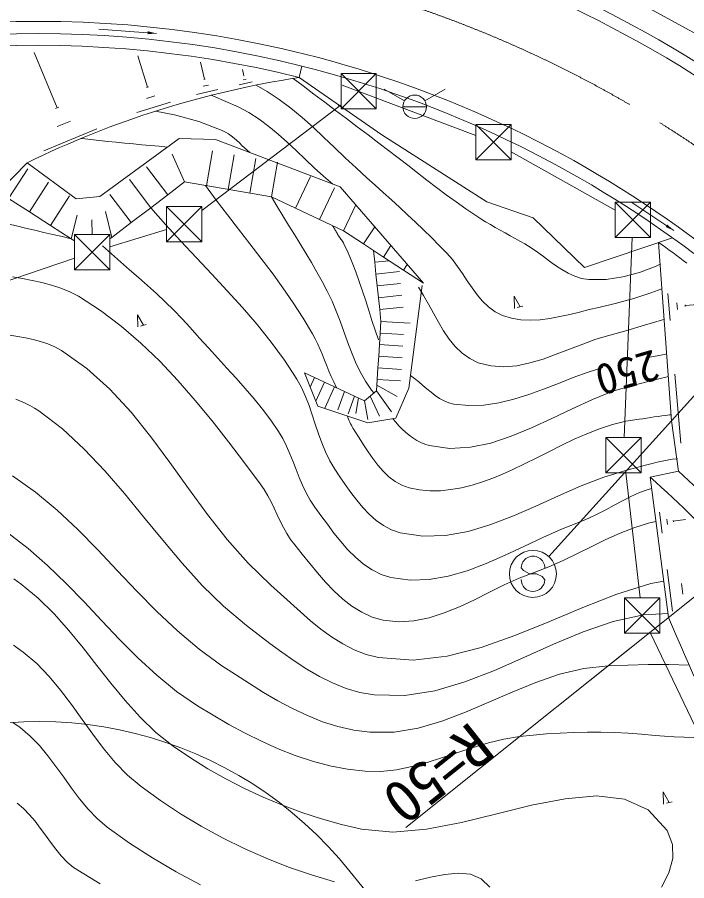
# Model space of a CAD drawing. Units: millimetres, scale not verified. Extents: x 40000 to 680000, y 20000 to 380000.
# Drawn here: x 401618 to 430093, y 278011 to 314723 of the extents above; entities that cross this region are included whole.
import ezdxf
from ezdxf.enums import TextEntityAlignment as Align

# ---------------------------------------------------------------- set-up
doc = ezdxf.new("R2010")
doc.units = ezdxf.units.MM
doc.header["$LTSCALE"] = 1000
doc.linetypes.add('CHAIN', pattern=[18.5, 12, -1.5, 3.5, -1.5])
for name, color, linetype, lineweight in [('M-BGD', 7, 'Continuous', 13), ('M-BMK', 2, 'CHAIN', 13), ('M-BMK-ROW', 30, 'Continuous', 13), ('M-STR-HTXT', 7, 'Continuous', 13), ('M-STR-STRC', 7, 'Continuous', 13)]:
    doc.layers.add(name, color=color, linetype=linetype, lineweight=lineweight)
doc.styles.add('ＭＳ ゴシック', font='')
doc.styles.get('ＭＳ ゴシック').set_extended_font_data('MS Gothic')

# ---------------------------------------------------------------- blocks, each defined once
blk = doc.blocks.new('filled_arrow')
at = {"color": 0, "linetype": 'Continuous', "lineweight": -2}
blk.add_solid([(7.5, 1.25), (0, 0), (7.5, -1.25)], dxfattribs=at)

msp = doc.modelspace()

# ---------------------------------------------------------------- linework, layer by layer
at = {"layer": 'M-BGD'}
for p, q in [((465033, 317709), (418141, 280277)), ((426425, 316239), (430849, 313827)), ((407538, 314037), (405090, 314221)), ((403315, 310867), (402334, 313229)), ((407154, 311755), (406745, 313081)), ((409579, 312088), (409416, 312817)), ((411256, 312239), (411197, 312503)), ((413607, 312163), (413728, 312648)), ((409551, 312081), (409607, 312094)), ((411224, 312059), (411361, 312089)), ((411239, 312235), (411273, 312243)), ((417125, 309728), (413607, 312163)), ((407109, 311741), (407199, 311769)), ((409527, 311791), (409753, 311841)), ((411055, 311848), (411604, 311971)), ((407108, 311270), (407466, 311380)), ((409248, 311443), (410154, 311646)), ((418091, 311168), (417225, 311668)), ((418957, 311168), (419823, 311668)), ((406703, 310674), (408137, 311116)), ((403244, 310838), (403385, 310896)), ((418024, 310918), (419024, 310918)), ((403314, 310074), (403877, 310308)), ((402749, 309047), (405003, 309983)), ((417125, 309728), (421585, 306877)), ((408737, 307723), (408212, 308905)), ((409661, 307563), (409916, 309041)), ((410584, 307403), (410840, 308881)), ((400822, 307297), (402039, 308535)), ((411508, 307244), (411764, 308722)), ((412432, 307084), (412688, 308562)), ((401248, 307023), (402061, 308284)), ((408017, 307175), (407108, 308368)), ((402138, 306450), (402950, 307710)), ((407298, 306627), (406390, 307821)), ((408017, 307175), (408737, 307723)), ((408737, 307723), (412432, 307084)), ((413452, 306602), (414092, 307959)), ((414472, 306121), (415112, 307478)), ((401248, 307023), (402138, 306450)), ((403027, 305876), (403840, 307137)), ((406467, 305995), (405559, 307188)), ((407298, 306627), (408017, 307175)), ((412432, 307084), (413452, 306602)), ((406467, 305995), (407298, 306627)), ((413452, 306602), (414472, 306121)), ((415492, 305640), (416013, 306745)), ((421585, 306877), (423560, 306190)), ((429546, 305651), (427754, 306846)), ((402138, 306450), (403027, 305876)), ((403917, 305303), (404166, 306308)), ((405637, 305362), (405370, 306470)), ((423560, 306190), (425741, 304078)), ((403027, 305876), (403917, 305303)), ((404800, 305480), (404794, 306109)), ((405637, 305362), (406467, 305995)), ((414472, 306121), (415492, 305640)), ((416344, 305084), (416821, 305815)), ((415494, 305649), (415492, 305640)), ((415492, 305640), (416344, 305084)), ((416344, 305084), (417197, 304529)), ((425741, 304078), (429486, 305348)), ((429444, 297571), (428898, 305149)), ((416821, 304305), (416768, 304808)), ((417197, 304529), (417514, 305016)), ((416821, 304305), (417440, 304370)), ((417197, 304529), (418049, 303973)), ((416874, 303802), (416821, 304305)), ((418049, 303973), (418208, 304217)), ((416874, 303802), (417869, 303907)), ((416927, 303299), (416874, 303802)), ((418049, 303973), (418902, 303417)), ((416927, 303299), (417922, 303404)), ((416980, 302796), (416927, 303299)), ((416980, 302796), (417975, 302901)), ((429289, 302978), (429389, 301836)), ((417034, 302293), (416980, 302796)), ((422767, 302344), (422755, 302860)), ((422755, 302860), (423008, 302411)), ((429669, 302580), (429694, 302294)), ((430024, 302467), (431823, 302624)), ((417034, 302293), (418028, 302398)), ((417087, 301790), (417034, 302293)), ((422887, 302378), (423128, 302444)), ((430021, 302503), (430027, 302431)), ((406744, 301563), (406732, 302078)), ((406732, 302078), (406985, 301629)), ((417087, 301790), (417054, 301297)), ((417087, 301790), (418326, 301711)), ((406864, 301596), (407105, 301662)), ((417054, 301297), (417022, 300804)), ((417054, 301297), (418052, 301232)), ((417022, 300804), (416990, 300311)), ((417022, 300804), (418020, 300739)), ((416990, 300311), (416958, 299819)), ((416990, 300311), (417988, 300246)), ((414266, 299408), (413841, 299606)), ((416958, 299819), (416926, 299326)), ((416958, 299819), (417956, 299753)), ((414266, 299408), (414077, 299003)), ((414691, 299209), (414266, 299408)), ((414691, 299209), (414314, 298401)), ((415117, 299010), (414691, 299209)), ((416926, 299326), (416893, 298833)), ((416926, 299326), (417924, 299260)), ((429589, 299545), (429845, 296619)), ((415117, 299010), (414694, 298104)), ((415542, 298811), (415117, 299010)), ((416909, 299078), (417782, 298600)), ((441587, 298993), (425957, 286516)), ((415542, 298811), (415247, 298032)), ((415968, 298613), (415542, 298811)), ((415968, 298613), (415694, 297858)), ((416393, 298414), (415968, 298613)), ((416131, 298536), (416017, 297876)), ((416893, 298833), (416393, 298414)), ((417031, 297759), (416629, 298611)), ((416893, 298833), (417536, 297946)), ((416393, 298414), (416529, 297623)), ((429749, 295425), (429444, 297571)), ((428540, 295166), (429749, 295425)), ((429322, 289202), (428540, 295166)), ((429053, 292795), (428937, 293675)), ((429273, 293160), (429245, 293379)), ((429527, 293277), (429519, 293332)), ((429523, 293304), (430035, 293371)), ((429489, 289466), (429256, 291242)), ((429934, 290201), (429876, 290645)), ((429108, 281269), (429096, 281784)), ((429096, 281784), (429349, 281335)), ((429229, 281302), (429470, 281368))]:
    msp.add_line(p, q, dxfattribs=at)
for points in [[(413352, 312123), (413778, 311803), (414238, 311456), (414699, 311109), (415159, 310762), (415620, 310415), (416080, 310068), (416541, 309722), (417002, 309375), (417413, 309064), (417821, 308749), (418228, 308432), (418635, 308115), (419043, 307800), (419452, 307486), (419864, 307177), (420280, 306873), (420701, 306576), (421128, 306288), (421330, 306158), (421535, 306031), (421741, 305908), (421950, 305788), (422159, 305670), (422369, 305553), (422580, 305436), (422791, 305320), (423001, 305204), (423211, 305086), (423478, 304921), (423740, 304740), (423999, 304549), (424258, 304356), (424518, 304168), (424783, 303993), (425053, 303838), (425332, 303712), (425622, 303620), (425925, 303572), (426660, 303573), (427381, 303682), (428090, 303878), (428789, 304144), (428965, 304224)], [(429040, 303175), (428566, 303007), (427836, 302771), (427099, 302562), (426352, 302384), (425946, 302292), (425533, 302191), (425115, 302089), (424695, 301995), (424276, 301917), (423858, 301863), (423444, 301841), (423037, 301858), (422638, 301924), (422250, 302046), (421939, 302204), (421662, 302408), (421412, 302650), (421182, 302922), (420967, 303215), (420760, 303520), (420555, 303829), (420346, 304133), (420126, 304423), (419889, 304691), (419562, 305024), (419230, 305354), (418896, 305681), (418558, 306005), (418218, 306325), (417876, 306644), (417531, 306960), (417184, 307274), (416836, 307587), (416487, 307898), (416026, 308317), (415571, 308748), (415118, 309183), (414663, 309617), (414204, 310044), (413737, 310459), (413257, 310856), (412761, 311229), (412246, 311572), (411779, 311840)], [(409862, 311405), (409959, 311372), (411019, 310917), (411474, 310673), (411907, 310393), (412321, 310084), (412721, 309752), (413110, 309404), (413492, 309045), (413872, 308682), (414253, 308322), (414640, 307969), (415036, 307631)], [(411516, 308970), (411400, 309067), (411287, 309169), (411175, 309274), (411064, 309379), (410952, 309483), (410838, 309583), (410721, 309678), (410599, 309765), (410471, 309843), (410337, 309910), (409334, 310286), (408306, 310570), (407498, 310730)], [(402039, 308535), (404121, 307009), (405137, 307096), (408505, 309562), (410056, 309526), (415347, 307513), (418902, 303417)], [(404327, 309569), (404375, 309563), (404739, 309520), (405102, 309480), (405466, 309443), (405830, 309407), (406194, 309373), (406559, 309339), (406923, 309306), (407287, 309273), (407651, 309239), (408015, 309204)], [(409623, 307571), (410085, 306945), (410556, 306325), (411032, 305708), (411510, 305093), (411985, 304475), (412454, 303854), (412911, 303225), (413354, 302586), (413777, 301936), (414178, 301270), (414296, 301052), (414404, 300828), (414505, 300601), (414600, 300371), (414692, 300140), (414783, 299908), (414876, 299677), (414973, 299448), (415076, 299222), (415187, 298999), (415189, 298997), (415190, 298994), (415192, 298991), (415193, 298988), (415195, 298985), (415196, 298982), (415198, 298979), (415199, 298976), (415201, 298973), (415202, 298970)], [(412432, 307084), (412671, 306684), (412914, 306285), (413159, 305888), (413404, 305491), (413648, 305094), (413889, 304695), (414127, 304294), (414360, 303891), (414587, 303483), (414805, 303072), (415005, 302656), (415184, 302230), (415349, 301796), (415508, 301359), (415666, 300921), (415831, 300488), (416009, 300063), (416207, 299649), (416430, 299251), (416687, 298871), (416697, 298858), (416707, 298845), (416716, 298832), (416726, 298819), (416736, 298806), (416745, 298793), (416755, 298780), (416764, 298767), (416774, 298754), (416784, 298741)], [(403917, 305303), (403527, 305395), (403138, 305486), (402749, 305577), (402359, 305667), (401970, 305758), (401581, 305849), (401192, 305941), (400803, 306033), (400414, 306126), (400025, 306220), (399555, 306335), (399084, 306452), (398614, 306569), (398247, 306661)], [(407298, 306627), (407929, 305906), (408577, 305198), (409235, 304496), (409894, 303796), (410549, 303093), (411193, 302381), (411817, 301655), (412415, 300910), (412980, 300142), (413505, 299343), (413706, 298981), (413878, 298603), (414028, 298213), (414164, 297816), (414294, 297417), (414426, 297018), (414566, 296624), (414724, 296240), (414907, 295869), (415123, 295516), (415344, 295189), (415571, 294855), (415807, 294521), (416055, 294194), (416315, 293882), (416591, 293593), (416886, 293333), (417200, 293111), (417537, 292933), (417900, 292808), (418867, 292659), (419831, 292688), (420794, 292864), (421756, 293153), (422718, 293523), (423679, 293943), (424641, 294379), (425605, 294800), (426571, 295173), (427540, 295466), (427755, 295522), (427970, 295580), (428185, 295639), (428400, 295698), (428616, 295755), (428832, 295808), (429049, 295856), (429267, 295896), (429486, 295928), (429706, 295949), (429675, 295947)], [(415033, 305856), (415055, 305820), (415077, 305784), (415099, 305748), (415122, 305712), (415144, 305676), (415166, 305640), (415188, 305604), (415209, 305567), (415229, 305530), (415247, 305493), (415270, 305451), (415295, 305410), (415321, 305370), (415349, 305331), (415378, 305293), (415407, 305254), (415435, 305215), (415462, 305176), (415487, 305135), (415510, 305094), (415695, 304702), (415864, 304303), (416020, 303899), (416166, 303491), (416304, 303079), (416437, 302666), (416569, 302251), (416701, 301837), (416838, 301424), (416980, 301015)], [(428602, 294693), (428450, 294651), (428081, 294513), (427718, 294348), (427359, 294166), (427003, 293973), (426647, 293779), (426288, 293592), (425925, 293421), (425554, 293272), (424763, 292961), (423968, 292604), (423170, 292226), (422369, 291848), (421565, 291496), (420759, 291190), (419950, 290955), (419139, 290813), (418325, 290788), (417510, 290902), (417095, 291036), (416707, 291229), (416344, 291474), (416003, 291762), (415682, 292084), (415377, 292431), (415087, 292795), (414808, 293167), (414537, 293538), (414273, 293901), (414076, 294196), (413904, 294507), (413751, 294828), (413611, 295158), (413479, 295493), (413349, 295828), (413215, 296162), (413071, 296489), (412911, 296808), (412729, 297114), (412402, 297592), (412055, 298055), (411692, 298505), (411316, 298946), (410930, 299380), (410538, 299809), (410143, 300235), (409749, 300662), (409358, 301092), (408974, 301527), (408633, 301905), (408279, 302271), (407913, 302627), (407540, 302974), (407160, 303315), (406776, 303653), (406390, 303989), (406006, 304325), (405624, 304665), (405248, 305010)], [(428787, 293282), (428505, 293225), (427881, 293033), (427265, 292793), (426656, 292519), (426050, 292224), (425445, 291922), (424838, 291629), (424227, 291357), (423607, 291120), (422970, 290874), (422334, 290586), (421697, 290275), (421060, 289961), (420421, 289663), (419780, 289400), (419136, 289192), (418488, 289057), (417835, 289016), (417177, 289087), (416709, 289222), (416269, 289423), (415854, 289682), (415461, 289989), (415089, 290334), (414733, 290706), (414392, 291098), (414061, 291498), (413740, 291897), (413424, 292286), (413245, 292524), (413084, 292774), (412939, 293035), (412803, 293302), (412673, 293574), (412545, 293846), (412412, 294116), (412272, 294381), (412120, 294638), (411951, 294883), (411281, 295776), (410601, 296671), (409906, 297559), (409191, 298432), (408451, 299281), (407682, 300096), (406879, 300871), (406037, 301595), (405152, 302261), (404219, 302860), (403850, 303052), (403466, 303209), (403070, 303338), (402664, 303444), (402252, 303533), (401835, 303611), (401416, 303684)], [(413841, 299606), (414400, 298183), (416530, 297484), (417722, 297672), (418269, 298947), (418842, 303324)], [(418685, 303249), (418901, 302893), (419110, 302519), (419318, 302137), (419529, 301757), (419751, 301387), (419989, 301038), (420250, 300719), (420538, 300439), (420861, 300208), (421223, 300035), (421762, 299897), (422308, 299860), (422862, 299909), (423421, 300025), (423983, 300192), (424546, 300393), (425109, 300611), (425671, 300829), (426229, 301030), (426781, 301197), (427543, 301404), (428301, 301626), (429056, 301857), (429133, 301882)], [(401309, 301201), (401638, 301146), (401965, 301087), (402288, 301020), (402605, 300939), (402914, 300839), (403212, 300714), (403498, 300559), (404579, 299792), (405559, 298907), (406460, 297928), (407303, 296882), (408111, 295792), (408906, 294685), (409710, 293584), (410545, 292517), (411434, 291506), (412397, 290578), (412814, 290207), (413234, 289825), (413659, 289441), (414091, 289066), (414533, 288708), (414989, 288376), (415459, 288080), (415948, 287829), (416456, 287632), (416988, 287499), (418451, 287391), (419903, 287552), (421348, 287921), (422788, 288433), (424227, 289025), (425668, 289633), (427115, 290194), (428569, 290643), (429119, 290746)], [(428358, 300239), (428437, 300254), (428516, 300269), (428594, 300284), (428673, 300299), (428752, 300314), (428831, 300328), (428909, 300343), (428988, 300357), (429067, 300372), (429146, 300386), (429240, 300407)], [(418340, 299490), (418521, 299361), (418698, 299220), (418871, 299072), (419045, 298923), (419219, 298777), (419397, 298640), (419580, 298516), (419771, 298410), (419971, 298328), (420182, 298275), (420824, 298212), (421465, 298237), (422103, 298333), (422739, 298488), (423374, 298687), (424007, 298915), (424638, 299158), (425268, 299402), (425896, 299633), (426524, 299835)], [(417589, 297650), (417714, 297502), (417846, 297357), (417985, 297215), (418131, 297081), (418283, 296954), (418442, 296838), (418607, 296734), (418778, 296645), (418956, 296571), (419140, 296516), (420017, 296395), (420889, 296440), (421757, 296621), (422622, 296906), (423485, 297265), (424349, 297666), (425214, 298079), (426082, 298474), (426954, 298819), (427831, 299083), (428188, 299171), (428545, 299260), (428902, 299349), (429260, 299435), (429309, 299446)], [(429299, 289378), (428252, 289312), (426963, 289029), (425689, 288598), (424427, 288072), (423170, 287506), (421914, 286951), (420654, 286461), (419385, 286089), (418101, 285888), (416798, 285911), (416193, 286018), (415604, 286190), (415031, 286418), (414473, 286695), (413928, 287010), (413395, 287356), (412873, 287723), (412361, 288103), (411858, 288487), (411362, 288867), (410391, 289680), (409486, 290569), (408629, 291513), (407805, 292493), (406994, 293489), (406179, 294479), (405344, 295445), (404470, 296365), (403540, 297220), (402537, 297989), (402351, 298108), (402159, 298216), (401961, 298314), (401758, 298404), (401552, 298487)], [(415660, 297769), (415685, 297703), (415712, 297637), (415740, 297571), (415768, 297505), (415798, 297441), (415830, 297376), (415863, 297313), (415898, 297251), (415934, 297190), (415972, 297129), (416157, 296843), (416345, 296547), (416539, 296250), (416742, 295958), (416956, 295679), (417184, 295419), (417429, 295185), (417693, 294985), (417980, 294826), (418290, 294714), (418725, 294627), (419168, 294589), (419615, 294594), (420066, 294640), (420516, 294720), (420963, 294830), (421405, 294966), (421839, 295123), (422263, 295296), (422674, 295480)], [(422674, 295480), (423199, 295734), (423724, 295998), (424249, 296266), (424776, 296530), (425307, 296783), (425843, 297018), (426386, 297228), (426937, 297406), (427497, 297544), (428068, 297635), (428229, 297655), (428390, 297678), (428551, 297703), (428712, 297729), (428872, 297754), (429033, 297778), (429194, 297798), (429355, 297815), (429426, 297820)], [(401413, 295232), (402391, 294536), (403311, 293767), (404189, 292942), (405039, 292081), (405874, 291201), (406709, 290320), (407558, 289457), (408434, 288629), (409352, 287856), (410326, 287154), (410907, 286774), (411497, 286393), (412097, 286020), (412708, 285664), (413328, 285332), (413961, 285032), (414604, 284773), (415260, 284563), (415927, 284410), (416608, 284322), (417648, 284334), (418670, 284504), (419679, 284796), (420680, 285173), (421677, 285597), (422673, 286033), (423675, 286443), (424685, 286791), (425710, 287039), (426752, 287151), (427586, 287179), (428451, 287204), (429334, 287210), (430193, 287183)], [(430400, 284103), (429977, 284122), (429555, 284134), (429143, 284152), (428750, 284185), (428176, 284244), (427601, 284287), (427023, 284315), (426445, 284329), (425867, 284329), (425288, 284316), (424710, 284290), (424133, 284252), (423557, 284202), (422983, 284142), (422318, 284034), (421660, 283874), (421006, 283678), (420355, 283463), (419705, 283245), (419055, 283039), (418403, 282862), (417748, 282730), (417087, 282659), (416420, 282666), (415661, 282754), (414910, 282899), (414169, 283096), (413436, 283339), (412715, 283622), (412004, 283940), (411306, 284287), (410621, 284657), (409949, 285044), (409291, 285443), (408394, 286059), (407550, 286745), (406747, 287485), (405973, 288262), (405214, 289060), (404458, 289863), (403693, 290654), (402906, 291418), (402084, 292137), (401215, 292796)], [(429020, 277739), (429335, 278353), (429505, 278960), (429492, 279558), (429259, 280145), (428458, 281019), (427442, 281481), (426251, 281614), (424923, 281498), (423497, 281217), (422012, 280852), (420507, 280486), (419020, 280200), (417591, 280077), (416259, 280198), (415406, 280399), (414560, 280637), (413722, 280910), (412895, 281219), (412080, 281560), (411279, 281934), (410495, 282339), (409728, 282775), (408981, 283239), (408256, 283731), (407518, 284316), (406839, 284967), (406203, 285669), (405597, 286404), (405006, 287157), (404417, 287911), (403814, 288651), (403185, 289361), (402514, 290024), (401787, 290624), (401469, 290847)], [(415108, 277971), (414129, 278259), (413161, 278591), (412206, 278966), (411267, 279382), (410345, 279837), (409444, 280329), (408566, 280856), (407712, 281418), (406885, 282012), (406306, 282500), (405779, 283044), (405290, 283630), (404827, 284243), (404377, 284870), (403927, 285498), (403464, 286112), (402976, 286698), (402450, 287244), (401873, 287735), (401461, 288032)], [(409407, 277839), (408375, 278388), (407369, 278978), (406392, 279611), (405448, 280291), (405022, 280655), (404633, 281058), (404271, 281492), (403929, 281945), (403595, 282409), (403262, 282872), (402919, 283326), (402558, 283759), (402168, 284162), (401741, 284525), (401436, 284744)], [(405144, 277873), (404013, 278570), (403737, 278807), (403486, 279069), (403252, 279350), (403029, 279644), (402813, 279945), (402597, 280245), (402374, 280538), (402139, 280819), (401887, 281080), (401610, 281315)], [(421715, 277735), (421347, 278098), (420896, 278287), (420376, 278336), (419803, 278282), (419191, 278158), (418557, 278000)]]:
    msp.add_lwpolyline(points, dxfattribs=at)
msp.add_circle((418524, 310918), 500, dxfattribs=at)
for centre, radius, start, end in [((402510, 267800), 53000, 52.9229, 75.9574), ((402510, 267800), 52500, 52.9229, 75.9574), ((402510, 267800), 46750, 75.9574, 113.3158), ((402510, 267800), 46230, 75.9574, 113.3254), ((402510, 267800), 45730, 75.9574, 113.3348), ((402510, 267800), 46750, 52.9229, 75.9574), ((402510, 267800), 46230, 52.9126, 75.9574), ((419687, 272524), 40103, 98.7202, 116.1083), ((402510, 267800), 45730, 52.9025, 54.7579), ((403557, 266720), 37860, 40.8647, 48.7076), ((403556, 266719), 38861, 40.8066, 47.6215), ((498763, 317953), 75158, 202.49081, 207.69442)]:
    msp.add_arc(centre, radius, start, end, dxfattribs=at)
at = {"layer": 'M-BMK'}
for start, end in [(75.9574, 113.3158), (38.599, 75.9574)]:
    msp.add_arc((402510, 267800), 50000, start, end, dxfattribs=at)
at = {"layer": 'M-BMK-ROW'}
for p, q in [((415390, 310827), (415390, 312327)), ((415390, 312327), (416890, 312327)), ((416890, 312327), (415390, 310827)), ((416890, 310827), (415390, 312327)), ((416890, 312327), (416890, 310827)), ((415434, 311843), (421120, 309700)), ((409467, 306502), (415390, 311007)), ((415270, 311012), (415289, 310943)), ((416890, 310827), (415390, 310827)), ((421120, 308668), (421120, 310168)), ((421120, 310168), (422620, 310168)), ((422620, 310168), (421120, 308668)), ((422620, 308668), (421120, 310168)), ((422620, 310168), (422620, 308668)), ((422620, 308999), (427046, 306527)), ((422620, 308668), (421120, 308668)), ((407967, 305181), (407967, 306681)), ((407967, 306681), (409467, 306681)), ((409467, 306681), (407967, 305181)), ((409467, 305181), (407967, 306681)), ((409467, 306681), (409467, 305181)), ((427046, 305358), (427046, 306858)), ((427046, 306858), (428546, 306858)), ((428546, 306858), (427046, 305358)), ((428546, 305358), (427046, 306858)), ((428546, 306858), (428546, 305358)), ((404056, 303980), (404056, 305480)), ((404056, 305480), (405556, 305480)), ((405556, 305480), (404056, 303980)), ((405556, 303980), (404056, 305480)), ((405556, 304961), (407967, 305701)), ((405556, 305480), (405556, 303980)), ((403917, 305303), (404056, 305213)), ((405556, 305301), (405637, 305362)), ((409467, 305181), (407967, 305181)), ((428546, 305358), (427046, 305358)), ((427767, 305358), (427438, 296858)), ((398902, 302725), (404056, 304475)), ((405556, 303980), (404056, 303980)), ((426659, 295358), (426659, 296858)), ((426659, 296858), (428159, 296858)), ((428159, 296858), (426659, 295358)), ((428159, 295358), (426659, 296858)), ((428159, 296858), (428159, 295358)), ((428159, 295358), (426659, 295358)), ((427496, 295358), (428109, 290040)), ((427445, 288540), (427445, 290040)), ((427445, 290040), (428945, 290040)), ((428945, 290040), (427445, 288540)), ((428945, 288540), (427445, 290040)), ((428945, 290040), (428945, 288540)), ((428945, 288540), (427445, 288540)), ((428553, 288540), (431152, 283085))]:
    msp.add_line(p, q, dxfattribs=at)
at = {"layer": 'M-STR-HTXT'}
for centre, radius, start, end in [((402510, 267800), 16980, 38.5983, 113.3157), ((480664, 330186), 83020, 218.59908, 253.10763)]:
    msp.add_arc(centre, radius, start, end, dxfattribs=at)
at = {"layer": 'M-STR-STRC'}
for p, q in [((433513, 302069), (424222, 291798)), ((423156, 291197), (423056, 291315)), ((423400, 291058), (423156, 291197)), ((423701, 291056), (423400, 291058)), ((423946, 290944), (423701, 291056)), ((424052, 290808), (423946, 290944))]:
    msp.add_line(p, q, dxfattribs=at)
msp.add_circle((423551, 291057), 1000, dxfattribs=at)
for centre, start, end in [((423556, 291311), 359.5549, 179.5549), ((423552, 290811), 179.5549, 359.5549)]:
    msp.add_arc(centre, 500, start, end, dxfattribs=at)

# ---------------------------------------------------------------- block references
at = {"layer": 'M-BGD', "xscale": 50, "yscale": 50}
for p, rotation in [((407538, 314037), 175.7), ((429546, 305651), 146.3)]:
    msp.add_blockref('filled_arrow', p, dxfattribs=dict(at, rotation=rotation))

# ---------------------------------------------------------------- texts
at = {"layer": 'M-BGD', "style": 'ＭＳ ゴシック'}
msp.add_text('250', height=1320, rotation=195.959, dxfattribs=at).set_placement((427275, 300616), align=Align.BOTTOM_CENTER)
msp.add_text('R=50', height=1833, rotation=218.599, dxfattribs=at).set_placement((418141, 280277), align=Align.TOP_RIGHT)

doc.saveas('drawing.dxf')
